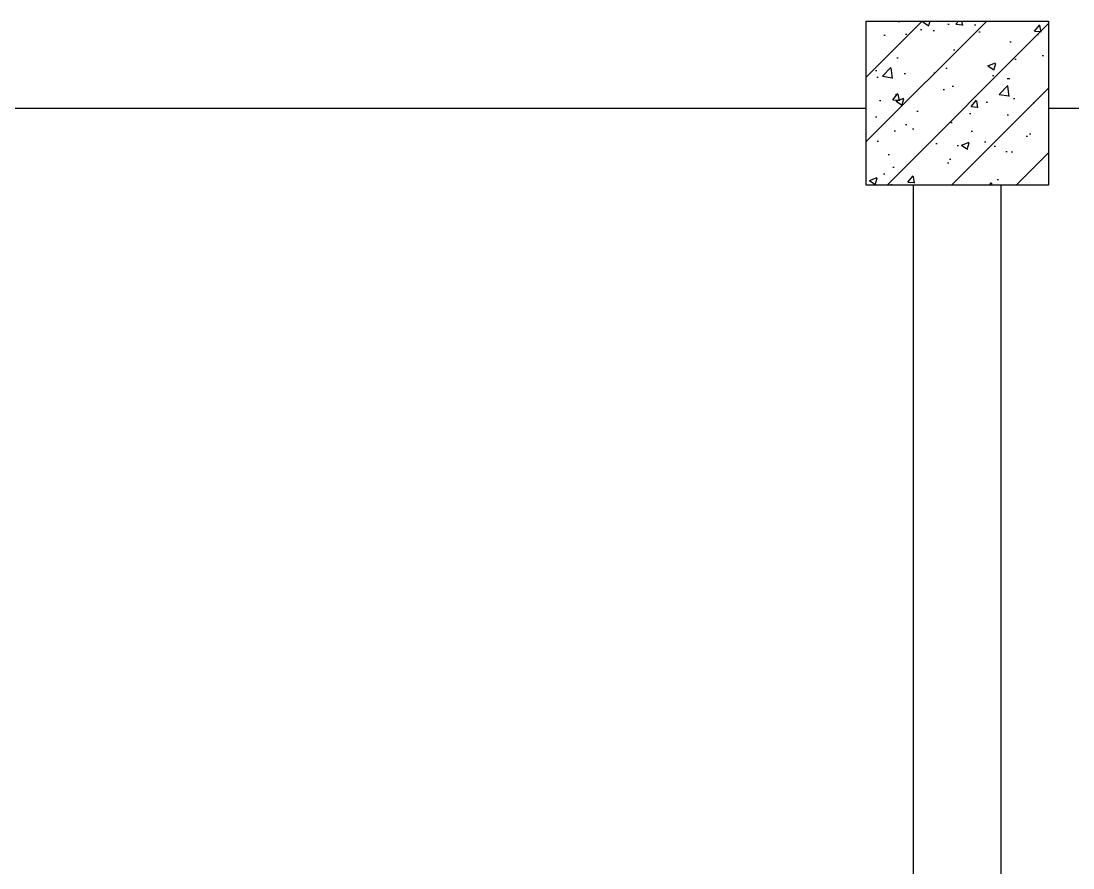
# Model space of a CAD drawing. Header units: millimetres. Extents: x 1454 to 76815, y 2126 to 32240.
# Drawn here: x 30864 to 32786, y 4669 to 6216 of the extents above; entities that cross this region are included whole.
import ezdxf

# ---------------------------------------------------------------- set-up
doc = ezdxf.new("R2010")
doc.units = ezdxf.units.MM
for name, color, linetype in [('BD0', 7, 'Continuous'), ('Z', 7, 'Continuous'), ('Z1', 9, 'Continuous')]:
    doc.layers.add(name, color=color, linetype=linetype)

msp = doc.modelspace()

# ---------------------------------------------------------------- hatches: boundary and pattern name
at = {"layer": 'Z1'}
h = msp.add_hatch(dxfattribs=at)
h.set_pattern_fill('ANSI31', color=256, scale=666.666667, style=0)
h.set_pattern_definition([(45, (-1446414.38, -527778.47), (-58.925565, 58.925565), [])])
h.paths.add_polyline_path([(32408.4, 6216.3), (32741.7, 6216.3), (32741.7, 5916.3), (32408.4, 5916.3)])
h = msp.add_hatch(dxfattribs=at)
h.set_pattern_fill('AR-CONC', color=256, scale=20, style=0)
h.set_pattern_definition([(50, (-1446414.38, -527778.47), (143.4520365, -12.550427), [15, -165]), (355, (-1446414.38, -527778.47), (-27.750267, 150.438427), [12, -132]), (100.4514, (-1446402.42, -527779.52), (115.701876, 137.887908), [12.748038, -140.228422]), (46.1842, (-1446414.38, -527738.47), (213.44821, -33.103803), [22.5, -247.5]), (96.6356, (-1446396.6, -527741.23), (186.93254, 194.823574), [19.122058, -210.3426]), (351.1842, (-1446414.38, -527738.47), (186.93239, 194.82372), [18, -198]), (21, (-1446394.38, -527748.47), (119.38141, -80.523778), [15, -165]), (326, (-1446394.38, -527748.47), (48.663066, 145.030009), [12, -132]), (71.4514, (-1446384.43, -527755.18), (168.044526, 64.506099), [12.748038, -140.228422]), (37.5, (-1446414.38, -527778.47), (2.431971, 66.5787708), [0, -130.4, 0, -134, 0, -132.5]), (7.5, (-1446414.38, -527778.47), (52.6139075, 78.8823424), [0, -76.4, 0, -127.4, 0, -50.5]), (327.5, (-1446458.98, -527778.47), (106.7644872, -4.5109743), [0, -50, 0, -156, 0, -207]), (317.5, (-1446478.98, -527778.47), (116.637234, 20.0209965), [0, -65, 0, -103.6, 0, -147])])
h.paths.add_polyline_path([(32408.4, 6216.3), (32741.7, 6216.3), (32741.7, 5916.3), (32408.4, 5916.3)])

# ---------------------------------------------------------------- linework, layer by layer
at = {"layer": 'BD0'}
for p, q in [((31808.4, 6056.3), (29608.4, 6056.3)), ((32408.4, 6056.3), (31808.4, 6056.3)), ((33341.7, 6056.3), (32741.7, 6056.3)), ((32495.1, 2432.9), (32495.1, 5916.3)), ((32655.1, 2432.9), (32655.1, 5916.3))]:
    msp.add_line(p, q, dxfattribs=at)
at = {"layer": 'Z'}
msp.add_lwpolyline([(32408.4, 6216.3), (32741.7, 6216.3), (32741.7, 5916.3), (32408.4, 5916.3)], close=True, dxfattribs=at)

doc.saveas('drawing.dxf')
